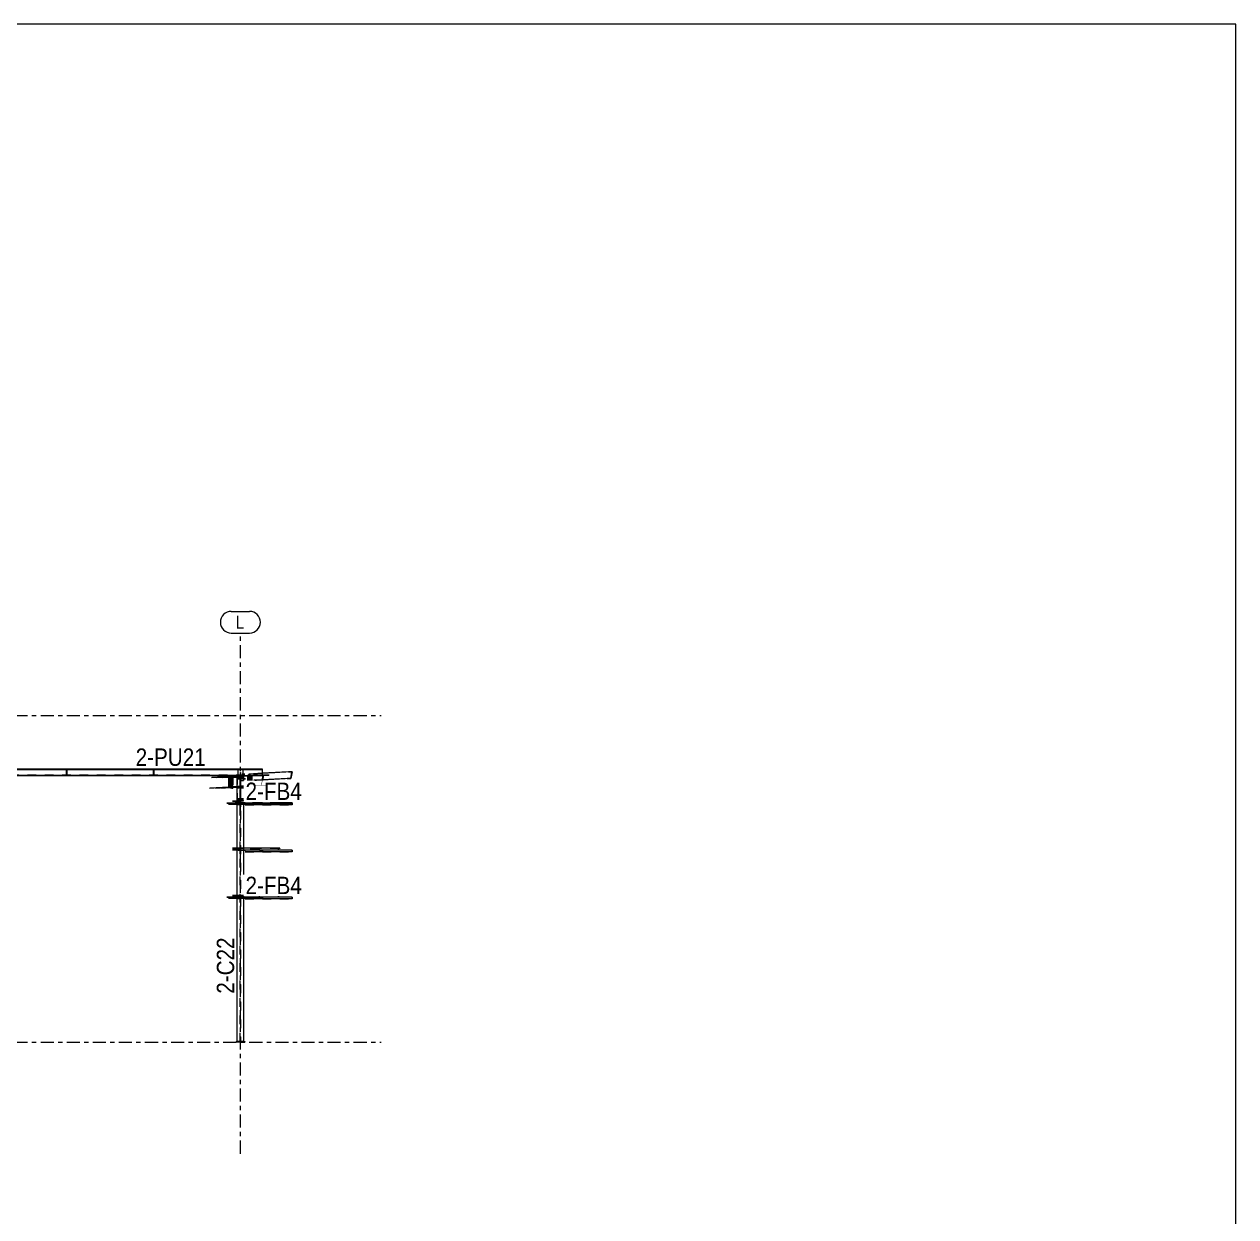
# Model space of a CAD drawing. Header units: millimetres. Extents: x -38 to 785, y -178 to 396.
# Drawn here: x 506.1 to 784.8, y 121.9 to 396.2 of the extents above; entities that cross this region are included whole.
import ezdxf

# ---------------------------------------------------------------- set-up
doc = ezdxf.new("R2010")
doc.units = ezdxf.units.MM
for name, pattern in [('XKITLINE00', [0]), ('XKITLINE02', [4, 2, -2]), ('XKITLINE03', [6, 3, -1, 1, -1])]:
    doc.linetypes.add(name, pattern=pattern)
for name, color, linetype, lineweight in [('DrawingSheet', 5, 'Continuous', 0), ('Part', 2, 'Continuous', 0), ('PartMark', 7, 'Continuous', 0), ('S-grid', 1, 'Continuous', 0)]:
    doc.layers.add(name, color=color, linetype=linetype, lineweight=lineweight)
doc.styles.add('ARIAL', font='ARIAL.TTF')

# ---------------------------------------------------------------- blocks, each defined once
blk = doc.blocks.new('*A96')
at = {"layer": 'Part'}
blk.add_hatch(color=3, dxfattribs=at).paths.add_polyline_path([(535.84, 224.22), (535.88, 224.21), (535.9, 224.18), (535.89, 224.14), (535.85, 224.12), (535.82, 224.13), (535.8, 224.17), (535.81, 224.21)], flags=17)
blk = doc.blocks.new('*A97')
at = {"layer": 'Part'}
blk.add_hatch(color=3, dxfattribs=at).paths.add_polyline_path([(566.89, 224.23), (566.89, 224.24), (567.75, 224.24), (567.46, 222.69), (566.6, 222.7), (566.6, 222.71), (567.43, 222.71), (567.71, 224.23)], flags=17)
blk = doc.blocks.new('*A98')
at = {"layer": 'Part'}
blk.add_hatch(color=3, dxfattribs=at).paths.add_polyline_path([(564.67, 217.46), (564.67, 217.07), (567.78, 217.07), (567.78, 216.65), (567.52, 216.65), (567.52, 216.67), (567.75, 216.67), (567.75, 217.05), (564.63, 217.05), (564.63, 217.47), (564.89, 217.47), (564.89, 217.46)], flags=17)
blk = doc.blocks.new('*A99')
at = {"layer": 'Part'}
blk.add_hatch(color=3, dxfattribs=at).paths.add_polyline_path([(564.67, 206.62), (564.67, 206.24), (567.78, 206.24), (567.78, 205.82), (567.52, 205.82), (567.52, 205.83), (567.75, 205.83), (567.75, 206.22), (564.63, 206.22), (564.63, 206.64), (564.89, 206.64), (564.89, 206.62)], flags=17)
blk = doc.blocks.new('*A100')
at = {"layer": 'Part'}
blk.add_hatch(color=3, dxfattribs=at).paths.add_polyline_path([(564.67, 195.79), (564.67, 195.4), (567.78, 195.4), (567.78, 194.99), (567.52, 194.99), (567.52, 195), (567.75, 195), (567.75, 195.39), (564.63, 195.39), (564.63, 195.8), (564.89, 195.8), (564.89, 195.79)], flags=17)
blk = doc.blocks.new('*A101')
at = {"layer": 'Part'}
blk.add_hatch(color=3, dxfattribs=at).paths.add_polyline_path([(559.83, 223.46), (559.84, 223.53), (562.42, 223.53), (562.41, 223.46), (561.17, 223.46), (560.73, 221.09), (561.96, 221.09), (561.95, 221.02), (559.37, 221.02), (559.38, 221.09), (560.62, 221.09), (561.06, 223.46)], flags=17)
blk = doc.blocks.new('*A102')
at = {"layer": 'Part'}
blk.add_hatch(color=3, dxfattribs=at).paths.add_polyline_path([(555.88, 220.6), (555.88, 218.08), (556.58, 218.08), (556.58, 217.98), (555.12, 217.98), (555.12, 218.08), (555.82, 218.08), (555.82, 220.6)], flags=17)
blk = doc.blocks.new('*A103')
at = {"layer": 'Part'}
blk.add_hatch(color=3, dxfattribs=at).paths.add_polyline_path([(555.12, 223.44), (555.12, 223.53), (556.58, 223.53), (556.58, 223.44), (555.88, 223.44), (555.88, 220.69), (556.58, 220.69), (556.58, 220.6), (555.12, 220.6), (555.12, 220.69), (555.82, 220.69), (555.82, 223.44)], flags=17)
blk = doc.blocks.new('*A128')
at = {"layer": 'Part'}
blk.add_hatch(color=3, dxfattribs=at).paths.add_polyline_path([(515.84, 224.22), (515.88, 224.21), (515.9, 224.18), (515.89, 224.14), (515.85, 224.12), (515.82, 224.13), (515.8, 224.17), (515.81, 224.21)], flags=17)
blk = doc.blocks.new('*A171')
at = {"layer": 'DrawingSheet', "color": 5, "linetype": 'XKITLINE00', "lineweight": 0}
for p, q in [((784.85, 396.22), (-35.15, 396.22)), ((784.85, -177.78), (784.85, 396.22))]:
    blk.add_line(p, q, dxfattribs=at)
blk = doc.blocks.new('*A581')
at = {"layer": 'S-grid', "color": 1, "linetype": 'XKITLINE03', "lineweight": 0}
blk.add_line((119.9, 237.22), (588.2, 237.22), dxfattribs=at)
blk = doc.blocks.new('*A582')
at = {"layer": 'S-grid', "color": 1, "linetype": 'XKITLINE03', "lineweight": 0}
blk.add_line((119.9, 162.01), (588.2, 162.01), dxfattribs=at)
blk = doc.blocks.new('*A584')
at = {"layer": 'Part', "color": 2, "linetype": 'XKITLINE00', "lineweight": 0}
for p, q in [((535.81, 224.21), (535.8, 224.17)), ((535.8, 224.17), (535.8, 223.73)), ((535.8, 224.17), (535.82, 224.13)), ((535.84, 224.22), (535.81, 224.21)), ((535.82, 224.13), (535.85, 224.12)), ((535.88, 224.21), (535.84, 224.22)), ((535.85, 224.12), (535.89, 224.14)), ((535.9, 224.18), (535.88, 224.21)), ((535.89, 224.14), (535.9, 224.18)), ((535.9, 224.18), (535.9, 223.74))]:
    blk.add_line(p, q, dxfattribs=at)
at = {"layer": 'Part', "color": 7, "linetype": 'XKITLINE02', "lineweight": 0}
for p, q in [((535.8, 223.73), (535.8, 223.65)), ((535.8, 223.65), (535.81, 223.69)), ((535.82, 223.62), (535.8, 223.65)), ((535.81, 223.69), (535.84, 223.71)), ((535.85, 223.61), (535.82, 223.62)), ((535.84, 223.71), (535.88, 223.7)), ((535.89, 223.63), (535.85, 223.61)), ((535.88, 223.7), (535.9, 223.66)), ((535.9, 223.66), (535.89, 223.63)), ((535.9, 223.74), (535.9, 223.66))]:
    blk.add_line(p, q, dxfattribs=at)
blk = doc.blocks.new('*A585')
at = {"layer": 'Part', "color": 2, "linetype": 'XKITLINE00', "lineweight": 0}
for p, q in [((535.81, 224.58), (535.8, 224.54)), ((535.8, 224.54), (535.8, 224.47)), ((535.8, 224.54), (535.82, 224.51)), ((535.84, 224.6), (535.81, 224.58)), ((535.82, 224.51), (535.85, 224.5)), ((535.88, 224.59), (535.84, 224.6)), ((535.85, 224.5), (535.89, 224.52)), ((535.9, 224.56), (535.88, 224.59)), ((535.89, 224.52), (535.9, 224.56)), ((535.9, 224.56), (535.9, 224.48))]:
    blk.add_line(p, q, dxfattribs=at)
at = {"layer": 'Part', "color": 7, "linetype": 'XKITLINE02', "lineweight": 0}
for p, q in [((535.8, 224.47), (535.8, 223.9)), ((535.9, 224.48), (535.9, 223.91))]:
    blk.add_line(p, q, dxfattribs=at)
blk = doc.blocks.new('*A587')
at = {"layer": 'Part', "color": 7, "linetype": 'XKITLINE02', "lineweight": 0}
for p, q in [((560.85, 223.91), (556.28, 223.65)), ((560.85, 223.89), (556.28, 223.63)), ((560.85, 223.84), (557.1, 223.63)), ((567.75, 224.24), (557.14, 223.65)), ((556.54, 222.15), (555.99, 222.12)), ((556.54, 222.13), (555.99, 222.1)), ((560.97, 222.4), (558.43, 222.25)), ((560.97, 222.38), (558.73, 222.25)), ((567.43, 222.71), (559.28, 222.25)), ((560.96, 222.33), (559.61, 222.25))]:
    blk.add_line(p, q, dxfattribs=at)
at = {"layer": 'Part', "color": 2, "linetype": 'XKITLINE00', "lineweight": 0}
for p, q in [((566.89, 224.24), (560.85, 223.91)), ((567.71, 224.23), (560.85, 223.84)), ((566.89, 224.23), (560.85, 223.89)), ((566.89, 224.24), (567.75, 224.24)), ((566.89, 224.23), (566.89, 224.24)), ((567.71, 224.23), (566.89, 224.23)), ((567.43, 222.71), (567.71, 224.23)), ((567.75, 224.24), (567.46, 222.69)), ((567.46, 222.69), (560.96, 222.33)), ((566.6, 222.71), (560.97, 222.4)), ((566.6, 222.7), (560.97, 222.38)), ((566.6, 222.7), (566.6, 222.71)), ((566.6, 222.71), (567.43, 222.71)), ((567.46, 222.69), (566.6, 222.7))]:
    blk.add_line(p, q, dxfattribs=at)
blk = doc.blocks.new('*A588')
at = {"layer": 'Part', "color": 2, "linetype": 'XKITLINE00', "lineweight": 0}
for p, q in [((555.05, 217.47), (554.03, 217.47)), ((567.75, 217.05), (560.23, 217.05)), ((567.75, 216.67), (560.9, 216.67)), ((567.78, 216.65), (560.9, 216.65)), ((564.63, 217.05), (564.63, 217.25)), ((564.67, 217.25), (564.67, 217.07)), ((567.78, 217.07), (564.67, 217.07)), ((567.52, 216.65), (567.52, 216.67)), ((567.75, 216.67), (567.75, 217.05)), ((567.78, 217.07), (567.78, 216.65))]:
    blk.add_line(p, q, dxfattribs=at)
at = {"layer": 'Part', "color": 7, "linetype": 'XKITLINE02', "lineweight": 0}
for p, q in [((556.54, 217.46), (554.06, 217.46)), ((556.54, 217.47), (555.05, 217.47)), ((560.23, 217.05), (554.03, 217.05)), ((564.67, 217.07), (554.06, 217.07)), ((560.9, 216.67), (556.91, 216.67)), ((556.91, 216.65), (567.52, 216.65))]:
    blk.add_line(p, q, dxfattribs=at)
blk = doc.blocks.new('*A589')
at = {"layer": 'Part', "color": 2, "linetype": 'XKITLINE00', "lineweight": 0}
for p, q in [((555.05, 206.64), (554.03, 206.64)), ((564.89, 206.64), (560.23, 206.64)), ((564.63, 206.22), (564.63, 206.64)), ((564.89, 206.62), (564.67, 206.62)), ((564.67, 206.24), (564.67, 206.62)), ((564.89, 206.64), (564.89, 206.62)), ((555.05, 206.22), (554.03, 206.22)), ((567.75, 206.22), (560.23, 206.22)), ((567.75, 205.83), (560.9, 205.83)), ((567.78, 205.82), (560.9, 205.82)), ((567.78, 206.24), (564.67, 206.24)), ((567.52, 205.82), (567.52, 205.83)), ((567.75, 205.83), (567.75, 206.22)), ((567.78, 206.24), (567.78, 205.82))]:
    blk.add_line(p, q, dxfattribs=at)
at = {"layer": 'Part', "color": 7, "linetype": 'XKITLINE02', "lineweight": 0}
for p, q in [((564.67, 206.62), (554.06, 206.62)), ((560.23, 206.64), (555.05, 206.64)), ((564.67, 206.24), (554.06, 206.24)), ((560.23, 206.22), (555.05, 206.22)), ((560.9, 205.83), (556.91, 205.83)), ((556.91, 205.82), (567.52, 205.82))]:
    blk.add_line(p, q, dxfattribs=at)
blk = doc.blocks.new('*A590')
at = {"layer": 'Part', "color": 2, "linetype": 'XKITLINE00', "lineweight": 0}
for p, q in [((555.05, 195.8), (554.03, 195.8)), ((567.75, 195.39), (560.23, 195.39)), ((564.63, 195.39), (564.63, 195.59)), ((564.67, 195.4), (564.67, 195.59)), ((567.78, 195.4), (564.67, 195.4)), ((567.75, 195), (567.75, 195.39)), ((567.78, 195.4), (567.78, 194.99)), ((567.75, 195), (560.9, 195)), ((567.78, 194.99), (560.9, 194.99)), ((567.52, 194.99), (567.52, 195))]:
    blk.add_line(p, q, dxfattribs=at)
at = {"layer": 'Part', "color": 7, "linetype": 'XKITLINE02', "lineweight": 0}
for p, q in [((560.23, 195.39), (554.03, 195.39)), ((556.54, 195.79), (554.06, 195.79)), ((564.67, 195.4), (554.06, 195.4)), ((556.54, 195.8), (555.05, 195.8)), ((560.9, 195), (556.91, 195)), ((556.91, 194.99), (567.52, 194.99))]:
    blk.add_line(p, q, dxfattribs=at)
blk = doc.blocks.new('*A591')
at = {"layer": 'Part', "color": 2, "linetype": 'XKITLINE00', "lineweight": 0}
for p, q in [((557.85, 223.42), (559.84, 223.53)), ((557.85, 223.34), (559.83, 223.46)), ((557.85, 223.34), (557.85, 223.42)), ((558.14, 223.29), (557.85, 223.34)), ((558.14, 223.29), (561.06, 223.46)), ((558.14, 223.29), (558.14, 222.25)), ((559.83, 223.46), (559.84, 223.53)), ((561.06, 223.46), (559.83, 223.46)), ((559.84, 223.53), (562.42, 223.53)), ((560.84, 222.25), (561.06, 223.46)), ((561.17, 223.46), (560.95, 222.25)), ((562.41, 223.46), (561.16, 223.38)), ((561.17, 223.46), (562.41, 223.46)), ((562.42, 223.53), (562.41, 223.46))]:
    blk.add_line(p, q, dxfattribs=at)
at = {"layer": 'Part', "color": 7, "linetype": 'XKITLINE02', "lineweight": 0}
for p, q in [((557.85, 223.42), (558.45, 223.3)), ((558.16, 223.28), (561.17, 223.46)), ((558.45, 223.23), (558.16, 223.28)), ((558.16, 223.28), (558.16, 222.25)), ((558.45, 223.3), (562.42, 223.53)), ((561.16, 223.38), (558.45, 223.23)), ((558.45, 223.3), (558.45, 223.23))]:
    blk.add_line(p, q, dxfattribs=at)
blk = doc.blocks.new('*A592')
at = {"layer": 'Part', "color": 7, "linetype": 'XKITLINE02', "lineweight": 0}
for p, q in [((555.12, 223.29), (555.12, 217.48)), ((556.58, 223.29), (555.12, 223.29)), ((555.82, 223.28), (555.12, 223.28)), ((555.12, 223), (555.82, 223)), ((555.12, 222.99), (556.58, 222.99)), ((555.82, 162.18), (555.82, 223.28)), ((555.88, 223.28), (555.88, 162.18)), ((555.88, 223.28), (556.58, 223.28)), ((555.88, 223), (556.58, 223)), ((556.58, 223.29), (556.58, 222.25)), ((556.58, 162.18), (555.12, 162.18))]:
    blk.add_line(p, q, dxfattribs=at)
at = {"layer": 'Part', "color": 2, "linetype": 'XKITLINE00', "lineweight": 0}
for p, q in [((555.12, 162.18), (555.12, 217.48)), ((556.58, 217.25), (556.58, 200.59)), ((556.58, 195.59), (556.58, 162.18))]:
    blk.add_line(p, q, dxfattribs=at)
blk = doc.blocks.new('*A593')
at = {"layer": 'Part', "color": 2, "linetype": 'XKITLINE00', "lineweight": 0}
for p, q in [((554.85, 162.18), (556.85, 162.18)), ((554.85, 162.18), (554.85, 162.01)), ((556.85, 162.01), (554.85, 162.01)), ((556.85, 162.18), (556.85, 162.01))]:
    blk.add_line(p, q, dxfattribs=at)
blk = doc.blocks.new('*A594')
at = {"layer": 'Part', "color": 2, "linetype": 'XKITLINE00', "lineweight": 0}
for p, q in [((555.82, 220.6), (555.82, 218.08)), ((555.82, 220.6), (555.88, 220.6)), ((555.88, 220.6), (555.88, 218.08)), ((555.12, 218.08), (555.82, 218.08)), ((555.12, 218.08), (555.12, 217.63)), ((555.12, 217.98), (556.54, 217.98)), ((555.12, 217.63), (556.54, 217.63)), ((555.88, 218.08), (556.54, 218.08))]:
    blk.add_line(p, q, dxfattribs=at)
at = {"layer": 'Part', "color": 7, "linetype": 'XKITLINE02', "lineweight": 0}
for p, q in [((555.82, 220.48), (555.88, 220.48)), ((555.82, 220.34), (555.88, 220.34)), ((555.12, 217.73), (555.82, 217.73)), ((555.82, 217.73), (555.82, 218.08)), ((555.88, 218.08), (555.88, 217.73)), ((555.88, 217.73), (556.54, 217.73))]:
    blk.add_line(p, q, dxfattribs=at)
blk = doc.blocks.new('*A595')
at = {"layer": 'Part', "color": 2, "linetype": 'XKITLINE00', "lineweight": 0}
for p, q in [((555.12, 223.3), (555.12, 223.53)), ((555.12, 223.53), (556.58, 223.53)), ((555.12, 223.44), (555.82, 223.44)), ((555.12, 223.3), (555.82, 223.3)), ((555.82, 223.44), (555.82, 220.69)), ((555.88, 223.44), (555.88, 220.69)), ((555.88, 223.44), (556.58, 223.44)), ((555.88, 223.3), (556.58, 223.3)), ((556.58, 223.53), (556.58, 223.44)), ((556.58, 223.44), (556.58, 223.3)), ((555.12, 220.46), (555.12, 220.69)), ((555.12, 220.69), (555.82, 220.69)), ((556.54, 220.6), (555.12, 220.6)), ((555.82, 220.46), (555.12, 220.46)), ((555.88, 220.69), (556.54, 220.69)), ((556.54, 220.46), (555.88, 220.46))]:
    blk.add_line(p, q, dxfattribs=at)
at = {"layer": 'Part', "color": 7, "linetype": 'XKITLINE02', "lineweight": 0}
for p, q in [((555.12, 223.4), (556.58, 223.4)), ((555.12, 220.56), (555.82, 220.56)), ((555.82, 220.69), (555.82, 220.56)), ((555.88, 220.46), (555.82, 220.46)), ((555.88, 220.56), (555.88, 220.69)), ((556.54, 220.56), (555.88, 220.56))]:
    blk.add_line(p, q, dxfattribs=at)
blk = doc.blocks.new('*A596')
at = {"layer": 'Part', "color": 7, "linetype": 'XKITLINE02', "lineweight": 0}
for p, q in [((555.31, 206.22), (557.02, 206.22)), ((555.31, 206.18), (555.31, 206.22)), ((556.58, 206.18), (555.31, 206.18)), ((556.39, 206.18), (556.39, 206.22))]:
    blk.add_line(p, q, dxfattribs=at)
at = {"layer": 'Part', "color": 2, "linetype": 'XKITLINE00', "lineweight": 0}
for p, q in [((557.02, 206.18), (556.58, 206.18)), ((557.02, 206.22), (557.02, 206.18))]:
    blk.add_line(p, q, dxfattribs=at)
blk = doc.blocks.new('*A597')
at = {"layer": 'Part', "color": 7, "linetype": 'XKITLINE02', "lineweight": 0}
for p, q in [((555.83, 206.18), (555.87, 206.18)), ((555.83, 205.35), (555.83, 206.18)), ((555.83, 206.18), (555.87, 206.18)), ((555.87, 205.35), (555.83, 205.35)), ((555.87, 206.18), (555.87, 205.35))]:
    blk.add_line(p, q, dxfattribs=at)
blk = doc.blocks.new('*A598')
at = {"layer": 'Part', "color": 7, "linetype": 'XKITLINE02', "lineweight": 0}
for p, q in [((555.31, 195.39), (557.02, 195.39)), ((555.31, 195.35), (555.31, 195.39)), ((557.02, 195.35), (555.31, 195.35)), ((556.39, 195.35), (556.39, 195.39)), ((557.02, 195.39), (557.02, 195.35))]:
    blk.add_line(p, q, dxfattribs=at)
blk = doc.blocks.new('*A599')
at = {"layer": 'Part', "color": 7, "linetype": 'XKITLINE02', "lineweight": 0}
for p, q in [((555.83, 195.35), (555.87, 195.35)), ((555.83, 194.51), (555.83, 195.35)), ((555.83, 195.35), (555.87, 195.35)), ((555.87, 195.35), (555.87, 194.51)), ((555.87, 194.51), (555.83, 194.51))]:
    blk.add_line(p, q, dxfattribs=at)
blk = doc.blocks.new('*A600')
at = {"layer": 'Part', "color": 7, "linetype": 'XKITLINE02', "lineweight": 0}
for p, q in [((556.51, 195.43), (555.88, 195.43)), ((555.88, 195.43), (555.88, 195.39)), ((555.88, 195.39), (556.51, 195.39)), ((556.01, 195.39), (556.01, 195.43)), ((556.51, 195.39), (556.51, 195.43))]:
    blk.add_line(p, q, dxfattribs=at)
blk = doc.blocks.new('*A601')
at = {"layer": 'Part', "color": 7, "linetype": 'XKITLINE02', "lineweight": 0}
for p, q in [((555.82, 195.43), (555.19, 195.43)), ((555.19, 195.43), (555.19, 195.39)), ((555.19, 195.39), (555.82, 195.39)), ((555.69, 195.39), (555.69, 195.43)), ((555.82, 195.39), (555.82, 195.43))]:
    blk.add_line(p, q, dxfattribs=at)
blk = doc.blocks.new('*A602')
at = {"layer": 'Part', "color": 7, "linetype": 'XKITLINE02', "lineweight": 0}
for p, q in [((556.04, 195.39), (556.04, 195.05)), ((556.58, 195.39), (556.04, 195.39)), ((556.04, 195.05), (556.04, 195.37)), ((556.58, 195.37), (556.04, 195.37)), ((556.12, 195.37), (556.12, 195.39)), ((560.37, 195.39), (559.78, 195.39)), ((560.28, 195.05), (560.28, 195.39)), ((556.04, 195.05), (556.04, 195.05)), ((556.58, 195.05), (556.04, 195.05))]:
    blk.add_line(p, q, dxfattribs=at)
at = {"layer": 'Part', "color": 2, "linetype": 'XKITLINE00', "lineweight": 0}
for p, q in [((559.78, 195.39), (556.58, 195.39)), ((560.37, 195.37), (556.58, 195.37)), ((560.29, 195.05), (560.29, 195.37)), ((560.37, 195.39), (560.37, 195.37)), ((560.29, 195.05), (556.58, 195.05))]:
    blk.add_line(p, q, dxfattribs=at)
blk = doc.blocks.new('*A603')
at = {"layer": 'Part', "color": 2, "linetype": 'XKITLINE00', "lineweight": 0}
for p, q in [((552.76, 195.39), (555.12, 195.39)), ((555.12, 195.37), (552.76, 195.37)), ((555.12, 195.05), (553.13, 195.05))]:
    blk.add_line(p, q, dxfattribs=at)
at = {"layer": 'Part', "color": 7, "linetype": 'XKITLINE02', "lineweight": 0}
for p, q in [((555.67, 195.39), (555.12, 195.39)), ((555.12, 195.37), (555.65, 195.37)), ((555.39, 195.37), (555.39, 195.39)), ((555.65, 195.37), (555.65, 195.05)), ((555.67, 195.05), (555.67, 195.39)), ((555.12, 195.05), (555.67, 195.05))]:
    blk.add_line(p, q, dxfattribs=at)
blk = doc.blocks.new('*A604')
at = {"layer": 'Part', "color": 7, "linetype": 'XKITLINE02', "lineweight": 0}
for p, q in [((555.83, 217.01), (555.87, 217.01)), ((555.83, 216.18), (555.83, 217.01)), ((555.83, 217.01), (555.87, 217.01)), ((555.87, 216.18), (555.83, 216.18)), ((555.87, 217.01), (555.87, 216.18))]:
    blk.add_line(p, q, dxfattribs=at)
blk = doc.blocks.new('*A605')
at = {"layer": 'Part', "color": 7, "linetype": 'XKITLINE02', "lineweight": 0}
for p, q in [((555.31, 217.05), (557.02, 217.05)), ((555.31, 217.01), (555.31, 217.05)), ((557.02, 217.01), (555.31, 217.01)), ((556.39, 217.01), (556.39, 217.05)), ((557.02, 217.05), (557.02, 217.01))]:
    blk.add_line(p, q, dxfattribs=at)
blk = doc.blocks.new('*A606')
at = {"layer": 'Part', "color": 2, "linetype": 'XKITLINE00', "lineweight": 0}
for p, q in [((552.76, 217.05), (555.12, 217.05)), ((555.12, 217.04), (552.76, 217.04)), ((555.12, 216.72), (553.13, 216.72))]:
    blk.add_line(p, q, dxfattribs=at)
at = {"layer": 'Part', "color": 7, "linetype": 'XKITLINE02', "lineweight": 0}
for p, q in [((555.67, 217.05), (555.12, 217.05)), ((555.12, 217.04), (555.65, 217.04)), ((555.12, 216.72), (555.67, 216.72)), ((555.39, 217.04), (555.39, 217.05)), ((555.65, 217.04), (555.65, 216.72)), ((555.67, 216.72), (555.67, 217.05))]:
    blk.add_line(p, q, dxfattribs=at)
blk = doc.blocks.new('*A607')
at = {"layer": 'Part', "color": 7, "linetype": 'XKITLINE02', "lineweight": 0}
for p, q in [((556.04, 217.05), (556.04, 216.72)), ((556.58, 217.05), (556.04, 217.05)), ((556.04, 216.72), (556.04, 217.04)), ((556.58, 217.04), (556.04, 217.04)), ((556.04, 216.72), (556.04, 216.72)), ((556.58, 216.72), (556.04, 216.72)), ((556.12, 217.04), (556.12, 217.05)), ((560.37, 217.05), (559.78, 217.05)), ((560.28, 216.72), (560.28, 217.05))]:
    blk.add_line(p, q, dxfattribs=at)
at = {"layer": 'Part', "color": 2, "linetype": 'XKITLINE00', "lineweight": 0}
for p, q in [((559.78, 217.05), (556.58, 217.05)), ((560.37, 217.04), (556.58, 217.04)), ((560.29, 216.72), (556.58, 216.72)), ((560.29, 216.72), (560.29, 217.04)), ((560.37, 217.05), (560.37, 217.04))]:
    blk.add_line(p, q, dxfattribs=at)
blk = doc.blocks.new('*A608')
at = {"layer": 'Part', "color": 7, "linetype": 'XKITLINE02', "lineweight": 0}
for p, q in [((555.82, 217.1), (555.19, 217.1)), ((555.19, 217.1), (555.19, 217.05)), ((555.19, 217.05), (555.82, 217.05)), ((555.69, 217.05), (555.69, 217.1)), ((555.82, 217.05), (555.82, 217.1))]:
    blk.add_line(p, q, dxfattribs=at)
blk = doc.blocks.new('*A609')
at = {"layer": 'Part', "color": 7, "linetype": 'XKITLINE02', "lineweight": 0}
for p, q in [((556.51, 217.1), (555.88, 217.1)), ((555.88, 217.1), (555.88, 217.05)), ((555.88, 217.05), (556.51, 217.05)), ((556.01, 217.05), (556.01, 217.1)), ((556.51, 217.05), (556.51, 217.1))]:
    blk.add_line(p, q, dxfattribs=at)
blk = doc.blocks.new('*A610')
at = {"layer": 'Part', "color": 2, "linetype": 'XKITLINE00', "lineweight": 0}
for p, q in [((553.47, 223.16), (555.08, 223.25)), ((553.47, 223.09), (555.08, 223.18)), ((553.47, 223.09), (553.47, 223.16)), ((553.76, 223.03), (553.47, 223.09)), ((553.76, 223.03), (555.08, 223.11)), ((553.76, 223.03), (553.76, 220.77)), ((555.08, 223.25), (555.08, 223.06)), ((555.1, 223.06), (555.08, 223.06)), ((555.1, 220.84), (553.47, 220.75)), ((555.1, 220.77), (553.47, 220.68)), ((553.47, 220.68), (553.47, 220.75)), ((554.08, 220.56), (553.47, 220.68)), ((555.1, 220.62), (554.08, 220.56))]:
    blk.add_line(p, q, dxfattribs=at)
at = {"layer": 'Part', "color": 7, "linetype": 'XKITLINE02', "lineweight": 0}
for p, q in [((553.47, 223.16), (554.08, 223.05)), ((553.79, 223.03), (555.08, 223.1)), ((554.08, 222.97), (553.79, 223.03)), ((553.79, 223.03), (553.79, 220.69)), ((554.08, 223.05), (555.08, 223.1)), ((554.08, 223.05), (554.08, 222.97)), ((554.08, 222.97), (555.08, 223.03)), ((555.08, 223.05), (555.82, 223.09)), ((555.08, 223.06), (555.08, 223.03)), ((555.82, 223.1), (555.1, 223.06)), ((555.82, 220.66), (555.82, 223.1)), ((553.47, 220.75), (553.76, 220.69)), ((553.76, 220.69), (555.82, 220.81)), ((553.76, 220.77), (553.76, 220.69)), ((553.79, 220.69), (555.82, 220.81)), ((553.79, 220.69), (554.08, 220.63)), ((554.08, 220.63), (555.82, 220.74)), ((554.08, 220.63), (554.08, 220.56)), ((555.82, 220.89), (555.1, 220.84)), ((555.82, 220.81), (555.1, 220.77)), ((555.82, 220.66), (555.1, 220.62))]:
    blk.add_line(p, q, dxfattribs=at)
blk = doc.blocks.new('*A611')
at = {"layer": 'Part', "color": 2, "linetype": 'XKITLINE00', "lineweight": 0}
for p, q in [((553.2, 220.59), (553.2, 223.24)), ((553.2, 223.24), (553.31, 223.24)), ((553.31, 220.59), (553.31, 223.24)), ((553.32, 223.24), (553.31, 223.24)), ((553.31, 220.59), (553.2, 220.59)), ((553.2, 220.59), (553.89, 220.46)), ((553.99, 220.46), (553.31, 220.59)), ((553.89, 220.46), (553.99, 220.46)), ((553.99, 220.46), (553.99, 220.47))]:
    blk.add_line(p, q, dxfattribs=at)
at = {"layer": 'Part', "color": 7, "linetype": 'XKITLINE02', "lineweight": 0}
for p, q in [((553.2, 223.24), (553.89, 223.11)), ((553.99, 223.11), (553.32, 223.24)), ((553.89, 220.46), (553.89, 223.11)), ((553.99, 223.11), (553.89, 223.11)), ((553.99, 220.47), (553.99, 223.11))]:
    blk.add_line(p, q, dxfattribs=at)
blk = doc.blocks.new('*A612')
at = {"layer": 'Part', "color": 2, "linetype": 'XKITLINE00', "lineweight": 0}
for p, q in [((553.32, 220.59), (553.32, 223.25)), ((553.32, 223.25), (553.43, 223.25)), ((553.43, 220.6), (553.43, 223.25)), ((553.81, 223.18), (553.43, 223.25)), ((553.43, 220.6), (553.32, 220.59)), ((553.32, 220.59), (554.01, 220.46)), ((554.12, 220.47), (553.43, 220.6)), ((554.01, 220.46), (554.12, 220.47)), ((554.12, 220.56), (554.12, 220.47))]:
    blk.add_line(p, q, dxfattribs=at)
at = {"layer": 'Part', "color": 7, "linetype": 'XKITLINE02', "lineweight": 0}
for p, q in [((553.32, 223.25), (554.01, 223.12)), ((554.12, 223.12), (553.81, 223.18)), ((554.01, 220.46), (554.01, 223.12)), ((554.01, 223.12), (554.12, 223.12)), ((554.12, 223.12), (554.12, 220.56))]:
    blk.add_line(p, q, dxfattribs=at)
blk = doc.blocks.new('*A613')
at = {"layer": 'Part', "color": 2, "linetype": 'XKITLINE00', "lineweight": 0}
for p, q in [((557.57, 223.49), (557.68, 223.5)), ((557.57, 222.25), (557.57, 223.49)), ((557.68, 222.25), (557.68, 223.5)), ((557.7, 223.5), (557.68, 223.5))]:
    blk.add_line(p, q, dxfattribs=at)
at = {"layer": 'Part', "color": 7, "linetype": 'XKITLINE02', "lineweight": 0}
for p, q in [((557.57, 223.49), (558.26, 223.36)), ((558.37, 223.37), (557.7, 223.5)), ((558.37, 223.37), (558.26, 223.36)), ((558.26, 222.25), (558.26, 223.36)), ((558.37, 222.25), (558.37, 223.37))]:
    blk.add_line(p, q, dxfattribs=at)
blk = doc.blocks.new('*A614')
at = {"layer": 'Part', "color": 2, "linetype": 'XKITLINE00', "lineweight": 0}
for p, q in [((557.7, 223.5), (557.81, 223.51)), ((557.7, 222.25), (557.7, 223.5)), ((557.81, 222.25), (557.81, 223.51)), ((558.18, 223.43), (557.81, 223.51))]:
    blk.add_line(p, q, dxfattribs=at)
at = {"layer": 'Part', "color": 7, "linetype": 'XKITLINE02', "lineweight": 0}
for p, q in [((557.7, 223.5), (558.39, 223.37)), ((558.49, 223.38), (558.18, 223.43)), ((558.39, 223.37), (558.49, 223.38)), ((558.39, 222.25), (558.39, 223.37)), ((558.49, 223.38), (558.49, 222.25))]:
    blk.add_line(p, q, dxfattribs=at)
blk = doc.blocks.new('*A615')
at = {"layer": 'Part', "color": 7, "linetype": 'XKITLINE02', "lineweight": 0}
for p, q in [((556.6, 223.15), (555.88, 223.1)), ((555.88, 223.1), (556.61, 223.14)), ((555.88, 223.1), (555.88, 220.66)), ((556.61, 223.19), (558.22, 223.29)), ((557.93, 223.27), (556.61, 223.19)), ((558.22, 223.21), (556.61, 223.12)), ((556.61, 223.15), (556.61, 223.12)), ((557.61, 223.4), (557.57, 223.4)), ((557.61, 223.33), (557.57, 223.32)), ((557.9, 223.27), (557.57, 223.25)), ((558.22, 223.29), (557.61, 223.4)), ((557.61, 223.4), (557.61, 223.33)), ((557.61, 223.33), (557.9, 223.27)), ((557.9, 223.27), (557.9, 222.25)), ((557.93, 222.25), (557.93, 223.27)), ((557.93, 223.27), (558.22, 223.21)), ((558.22, 223.21), (558.22, 223.29)), ((556.54, 220.93), (555.88, 220.89)), ((556.54, 220.86), (555.88, 220.82)), ((555.88, 220.81), (556.54, 220.85)), ((556.54, 220.85), (555.88, 220.81)), ((556.54, 220.78), (555.88, 220.74)), ((556.54, 220.7), (555.88, 220.66))]:
    blk.add_line(p, q, dxfattribs=at)
at = {"layer": 'Part', "color": 2, "linetype": 'XKITLINE00', "lineweight": 0}
for p, q in [((556.61, 223.15), (556.6, 223.15)), ((557.57, 223.4), (556.61, 223.34)), ((556.61, 223.34), (556.61, 223.15)), ((557.57, 223.32), (556.61, 223.27)), ((557.57, 223.25), (556.61, 223.2))]:
    blk.add_line(p, q, dxfattribs=at)
blk = doc.blocks.new('*A616')
at = {"layer": 'Part', "color": 2, "linetype": 'XKITLINE00', "lineweight": 0}
for p, q in [((555.83, 224.1), (555.83, 223.53)), ((555.83, 224.1), (555.87, 224.1)), ((555.87, 224.1), (555.87, 223.53))]:
    blk.add_line(p, q, dxfattribs=at)
at = {"layer": 'Part', "color": 7, "linetype": 'XKITLINE02', "lineweight": 0}
for p, q in [((555.83, 223.53), (555.83, 223.27)), ((555.83, 223.36), (555.87, 223.36)), ((555.83, 223.27), (555.87, 223.27)), ((555.87, 223.53), (555.87, 223.27))]:
    blk.add_line(p, q, dxfattribs=at)
blk = doc.blocks.new('*A617')
at = {"layer": 'Part', "color": 2, "linetype": 'XKITLINE00', "lineweight": 0}
for p, q in [((555.31, 223.53), (555.31, 224.76)), ((555.31, 224.76), (556.39, 224.76)), ((556.39, 224.76), (556.39, 223.53))]:
    blk.add_line(p, q, dxfattribs=at)
at = {"layer": 'Part', "color": 7, "linetype": 'XKITLINE02', "lineweight": 0}
for p, q in [((555.31, 224.76), (556.39, 224.76)), ((555.31, 223.53), (555.31, 223.27)), ((555.31, 223.27), (556.39, 223.27)), ((556.39, 223.27), (555.31, 223.27)), ((555.31, 223.27), (555.31, 223.27)), ((556.39, 223.53), (556.39, 223.27)), ((556.39, 223.27), (556.39, 223.27))]:
    blk.add_line(p, q, dxfattribs=at)
blk = doc.blocks.new('*A618')
at = {"layer": 'Part', "color": 2, "linetype": 'XKITLINE00', "lineweight": 0}
for p, q in [((555.1, 217.48), (555.1, 223.48)), ((555.12, 223.48), (555.1, 223.48)), ((556.6, 223.48), (556.58, 223.48)), ((556.6, 223.48), (556.6, 222.25)), ((556.54, 217.48), (555.1, 217.48))]:
    blk.add_line(p, q, dxfattribs=at)
at = {"layer": 'Part', "color": 7, "linetype": 'XKITLINE02', "lineweight": 0}
blk.add_line((556.58, 223.48), (555.12, 223.48), dxfattribs=at)
blk = doc.blocks.new('*A619')
at = {"layer": 'Part', "color": 7, "linetype": 'XKITLINE02', "lineweight": 0}
for p, q in [((555.82, 217.66), (555.15, 217.66)), ((555.15, 217.66), (555.15, 217.58)), ((555.15, 217.58), (555.82, 217.58)), ((555.69, 217.66), (555.69, 217.58)), ((555.82, 217.58), (555.82, 217.66))]:
    blk.add_line(p, q, dxfattribs=at)
blk = doc.blocks.new('*A620')
at = {"layer": 'Part', "color": 7, "linetype": 'XKITLINE02', "lineweight": 0}
for p, q in [((556.54, 217.66), (555.88, 217.66)), ((555.88, 217.66), (555.88, 217.58)), ((555.88, 217.58), (556.54, 217.58)), ((556, 217.66), (556, 217.58)), ((556.54, 217.58), (556.54, 217.66)), ((556.54, 217.66), (556.54, 217.66)), ((556.54, 217.58), (556.54, 217.58))]:
    blk.add_line(p, q, dxfattribs=at)
blk = doc.blocks.new('*A621')
at = {"layer": 'Part', "color": 7, "linetype": 'XKITLINE02', "lineweight": 0}
for p, q in [((555.12, 222.99), (555.12, 223.38)), ((555.12, 223.38), (556.58, 223.38)), ((556.58, 223.29), (555.12, 223.29)), ((555.12, 223.07), (556.58, 223.07)), ((556.58, 222.99), (555.12, 222.99)), ((556.58, 223.38), (556.58, 222.99))]:
    blk.add_line(p, q, dxfattribs=at)
blk = doc.blocks.new('*A622')
at = {"layer": 'Part', "color": 7, "linetype": 'XKITLINE02', "lineweight": 0}
for p, q in [((555.83, 221.75), (555.83, 222.59)), ((555.83, 222.59), (555.87, 222.59)), ((555.87, 221.75), (555.83, 221.75)), ((555.87, 222.59), (555.87, 222.59)), ((555.87, 222.59), (555.87, 221.75))]:
    blk.add_line(p, q, dxfattribs=at)
blk = doc.blocks.new('*A623')
at = {"layer": 'Part', "color": 7, "linetype": 'XKITLINE02', "lineweight": 0}
for p, q in [((555.31, 222.63), (556.39, 222.63)), ((555.31, 222.59), (555.31, 222.63)), ((555.31, 222.59), (555.31, 222.63)), ((556.39, 222.59), (555.31, 222.59)), ((556.39, 222.63), (556.39, 222.59)), ((557.02, 222.63), (556.39, 222.63)), ((556.39, 222.63), (556.39, 222.59)), ((556.39, 222.59), (557.02, 222.59))]:
    blk.add_line(p, q, dxfattribs=at)
blk = doc.blocks.new('*A721')
at = {"layer": 'S-grid', "color": 1, "linetype": 'XKITLINE03', "lineweight": 0}
blk.add_line((555.85, 136.37), (555.85, 256.14), dxfattribs=at)
at = {"layer": 'S-grid', "color": 3, "style": 'ARIAL', "width": 0.85}
blk.add_text('L', height=3, dxfattribs=at).set_placement((554.74, 257.14))
blk = doc.blocks.new('*A728')
at = {"layer": 'Part', "color": 2, "linetype": 'XKITLINE00', "lineweight": 0}
for p, q in [((490.85, 224.9), (490.85, 223.31)), ((490.85, 224.9), (560.85, 224.9)), ((490.85, 224.78), (560.85, 224.78)), ((490.85, 224.77), (560.85, 224.77)), ((495.02, 223.35), (490.85, 223.35)), ((495.02, 223.31), (490.85, 223.31)), ((555.1, 223.35), (496.68, 223.35)), ((555.1, 223.31), (496.68, 223.31)), ((556.74, 223.35), (556.6, 223.35)), ((556.61, 223.31), (556.6, 223.31)), ((560.85, 224.9), (560.85, 223.53))]:
    blk.add_line(p, q, dxfattribs=at)
at = {"layer": 'Part', "color": 7, "linetype": 'XKITLINE02', "lineweight": 0}
for p, q in [((490.85, 224.88), (560.85, 224.88)), ((490.85, 224.86), (560.85, 224.86)), ((490.85, 224.84), (560.85, 224.84)), ((490.85, 223.43), (560.85, 223.43)), ((560.85, 223.43), (490.85, 223.43)), ((490.85, 223.36), (560.85, 223.36)), ((560.85, 223.32), (490.85, 223.32)), ((496.68, 223.35), (495.02, 223.35)), ((496.68, 223.31), (495.02, 223.31)), ((556.6, 223.35), (555.1, 223.35)), ((556.6, 223.31), (555.1, 223.31)), ((560.85, 223.31), (556.61, 223.31)), ((560.85, 223.35), (556.74, 223.35)), ((560.85, 223.53), (560.85, 223.31))]:
    blk.add_line(p, q, dxfattribs=at)
blk = doc.blocks.new('*A752')
at = {"layer": 'Part', "color": 2, "linetype": 'XKITLINE00', "lineweight": 0}
for p, q in [((553.2, 223.07), (549.23, 222.84)), ((553.2, 223.15), (549.24, 222.92)), ((553.2, 223), (550.46, 222.84)), ((553.2, 220.66), (548.76, 220.4)), ((553.2, 220.73), (548.78, 220.48)), ((553.51, 220.53), (551.35, 220.4))]:
    blk.add_line(p, q, dxfattribs=at)
at = {"layer": 'Part', "color": 7, "linetype": 'XKITLINE02', "lineweight": 0}
for p, q in [((553.56, 223.01), (550.58, 222.84)), ((551.83, 222.92), (553.84, 223.03)), ((553.24, 223.15), (553.2, 223.15)), ((553.24, 223.07), (553.2, 223.07)), ((553.53, 223.02), (553.2, 223)), ((553.84, 223.03), (553.24, 223.15)), ((553.24, 223.15), (553.24, 223.07)), ((553.24, 223.07), (553.53, 223.02)), ((553.53, 223.02), (553.53, 220.68)), ((553.56, 220.68), (553.56, 223.01)), ((553.56, 223.01), (553.84, 222.96)), ((553.84, 222.96), (553.84, 223.03)), ((553.53, 220.68), (550.01, 220.48)), ((550.13, 220.48), (553.56, 220.68)), ((551.36, 220.48), (553.84, 220.62)), ((553.84, 222.96), (551.81, 222.84)), ((553.24, 220.74), (553.2, 220.73)), ((553.24, 220.66), (553.2, 220.66)), ((553.53, 220.68), (553.24, 220.74)), ((553.24, 220.74), (553.24, 220.66)), ((553.24, 220.66), (553.84, 220.55)), ((553.84, 220.55), (553.51, 220.53)), ((553.84, 220.62), (553.56, 220.68)), ((553.84, 220.55), (553.84, 220.62))]:
    blk.add_line(p, q, dxfattribs=at)
blk = doc.blocks.new('*A767')
at = {"layer": 'Part', "color": 2, "linetype": 'XKITLINE00', "lineweight": 0}
for p, q in [((515.81, 224.21), (515.8, 224.17)), ((515.8, 224.17), (515.8, 223.73)), ((515.8, 224.17), (515.82, 224.13)), ((515.84, 224.22), (515.81, 224.21)), ((515.82, 224.13), (515.85, 224.12)), ((515.88, 224.21), (515.84, 224.22)), ((515.85, 224.12), (515.89, 224.14)), ((515.9, 224.18), (515.88, 224.21)), ((515.89, 224.14), (515.9, 224.18)), ((515.9, 224.18), (515.9, 223.74))]:
    blk.add_line(p, q, dxfattribs=at)
at = {"layer": 'Part', "color": 7, "linetype": 'XKITLINE02', "lineweight": 0}
for p, q in [((515.8, 223.73), (515.8, 223.65)), ((515.8, 223.65), (515.81, 223.69)), ((515.82, 223.62), (515.8, 223.65)), ((515.81, 223.69), (515.84, 223.71)), ((515.85, 223.61), (515.82, 223.62)), ((515.84, 223.71), (515.88, 223.7)), ((515.89, 223.63), (515.85, 223.61)), ((515.88, 223.7), (515.9, 223.66)), ((515.9, 223.66), (515.89, 223.63)), ((515.9, 223.74), (515.9, 223.66))]:
    blk.add_line(p, q, dxfattribs=at)
blk = doc.blocks.new('*A768')
at = {"layer": 'Part', "color": 2, "linetype": 'XKITLINE00', "lineweight": 0}
for p, q in [((515.81, 224.58), (515.8, 224.54)), ((515.8, 224.54), (515.8, 224.47)), ((515.8, 224.54), (515.82, 224.51)), ((515.84, 224.6), (515.81, 224.58)), ((515.82, 224.51), (515.85, 224.5)), ((515.88, 224.59), (515.84, 224.6)), ((515.85, 224.5), (515.89, 224.52)), ((515.9, 224.56), (515.88, 224.59)), ((515.89, 224.52), (515.9, 224.56)), ((515.9, 224.56), (515.9, 224.48))]:
    blk.add_line(p, q, dxfattribs=at)
at = {"layer": 'Part', "color": 7, "linetype": 'XKITLINE02', "lineweight": 0}
for p, q in [((515.8, 224.47), (515.8, 223.9)), ((515.9, 224.48), (515.9, 223.91))]:
    blk.add_line(p, q, dxfattribs=at)
blk = doc.blocks.new('*A793')
at = {"layer": 'Part', "color": 7, "linetype": 'XKITLINE02', "lineweight": 0}
for p, q in [((555.05, 217.47), (554.03, 217.47)), ((554.06, 217.46), (556.54, 217.46)), ((556.54, 217.47), (555.12, 217.47)), ((559.78, 217.05), (554.03, 217.05)), ((560.96, 217.07), (554.06, 217.07)), ((560.23, 217.07), (560.23, 217.25)), ((560.23, 217.05), (560.95, 217.05)), ((560.9, 216.67), (560.95, 216.67)), ((560.9, 216.65), (560.96, 216.65)), ((560.96, 216.65), (560.96, 217.07))]:
    blk.add_line(p, q, dxfattribs=at)
at = {"layer": 'Part', "color": 2, "linetype": 'XKITLINE00', "lineweight": 0}
for p, q in [((555.12, 217.47), (555.05, 217.47)), ((560.9, 216.67), (556.91, 216.67)), ((560.9, 216.65), (556.91, 216.65)), ((560.23, 217.05), (559.78, 217.05)), ((560.23, 217.05), (560.23, 217.25)), ((560.23, 217.05), (560.23, 217.05)), ((560.9, 216.67), (560.9, 216.67)), ((560.9, 216.67), (560.9, 216.65)), ((560.9, 216.65), (560.9, 216.65)), ((560.95, 217.05), (560.95, 216.67))]:
    blk.add_line(p, q, dxfattribs=at)
blk = doc.blocks.new('*A794')
at = {"layer": 'Part', "color": 7, "linetype": 'XKITLINE02', "lineweight": 0}
for p, q in [((555.05, 206.64), (554.03, 206.64)), ((554.06, 206.62), (560.29, 206.62)), ((556.58, 206.64), (555.12, 206.64)), ((560.23, 206.64), (560.29, 206.64)), ((560.23, 206.24), (560.23, 206.62)), ((560.29, 206.62), (560.29, 206.64)), ((555.05, 206.22), (554.03, 206.22)), ((560.96, 206.24), (554.06, 206.24)), ((556.58, 206.22), (555.12, 206.22)), ((560.23, 206.22), (560.95, 206.22)), ((560.9, 205.83), (560.95, 205.83)), ((560.9, 205.82), (560.96, 205.82)), ((560.96, 205.82), (560.96, 206.24))]:
    blk.add_line(p, q, dxfattribs=at)
at = {"layer": 'Part', "color": 2, "linetype": 'XKITLINE00', "lineweight": 0}
for p, q in [((555.12, 206.64), (555.05, 206.64)), ((560.23, 206.64), (556.58, 206.64)), ((560.23, 206.64), (560.23, 206.64)), ((560.23, 206.22), (560.23, 206.64)), ((555.12, 206.22), (555.05, 206.22)), ((560.23, 206.22), (556.58, 206.22)), ((560.9, 205.83), (556.91, 205.83)), ((560.9, 205.82), (556.91, 205.82)), ((560.23, 206.22), (560.23, 206.22)), ((560.9, 205.83), (560.9, 205.83)), ((560.9, 205.83), (560.9, 205.82)), ((560.9, 205.82), (560.9, 205.82)), ((560.95, 206.22), (560.95, 205.83))]:
    blk.add_line(p, q, dxfattribs=at)
blk = doc.blocks.new('*A795')
at = {"layer": 'Part', "color": 7, "linetype": 'XKITLINE02', "lineweight": 0}
for p, q in [((555.05, 195.8), (554.03, 195.8)), ((559.78, 195.39), (554.03, 195.39)), ((554.06, 195.79), (556.54, 195.79)), ((560.96, 195.4), (554.06, 195.4)), ((556.54, 195.8), (555.12, 195.8)), ((560.23, 195.4), (560.23, 195.59)), ((560.23, 195.39), (560.95, 195.39)), ((560.96, 194.99), (560.96, 195.4)), ((560.9, 195), (560.95, 195)), ((560.9, 194.99), (560.96, 194.99))]:
    blk.add_line(p, q, dxfattribs=at)
at = {"layer": 'Part', "color": 2, "linetype": 'XKITLINE00', "lineweight": 0}
for p, q in [((555.12, 195.8), (555.05, 195.8)), ((560.23, 195.39), (559.78, 195.39)), ((560.23, 195.39), (560.23, 195.59)), ((560.23, 195.39), (560.23, 195.39)), ((560.95, 195.39), (560.95, 195)), ((560.9, 195), (556.91, 195)), ((560.9, 194.99), (556.91, 194.99)), ((560.9, 195), (560.9, 195)), ((560.9, 195), (560.9, 194.99)), ((560.9, 194.99), (560.9, 194.99))]:
    blk.add_line(p, q, dxfattribs=at)
blk = doc.blocks.new('*A796')
at = {"layer": 'S-grid', "color": 1, "linetype": 'XKITLINE00', "lineweight": 0}
for p, q in [((553.74, 261.14), (557.96, 261.14)), ((553.74, 256.14), (557.96, 256.14))]:
    blk.add_line(p, q, dxfattribs=at)
for centre, start, end in [((553.74, 258.64), 90, 270), ((557.96, 258.64), 270, 90)]:
    blk.add_arc(centre, 2.5, start, end, dxfattribs=at)
blk = doc.blocks.new('*A966')
at = {"layer": 'PartMark', "color": 3, "style": 'ARIAL', "width": 0.85}
blk.add_text('2-PU21', height=4, dxfattribs=at).set_placement((531.76, 225.6))
blk = doc.blocks.new('*A968')
at = {"layer": 'PartMark', "color": 3, "style": 'ARIAL', "width": 0.85}
blk.add_text('2-C22', height=4, rotation=90.0002, dxfattribs=at).set_placement((554.42, 173.18))
blk = doc.blocks.new('*A969')
at = {"layer": 'PartMark', "color": 3, "style": 'ARIAL', "width": 0.85}
blk.add_text('2-FB4', height=4, dxfattribs=at).set_placement((557.04, 196.09))
blk = doc.blocks.new('*A970')
at = {"layer": 'PartMark', "color": 3, "style": 'ARIAL', "width": 0.85}
blk.add_text('2-FB4', height=4, dxfattribs=at).set_placement((557.04, 217.75))

msp = doc.modelspace()

# ---------------------------------------------------------------- block references
at = {"lineweight": 0}
for name in ['*A171', '*A796', '*A721', '*A581', '*A966', '*A728', '*A768', '*A128', '*A767', '*A585', '*A96', '*A584', '*A752', '*A611', '*A612', '*A610', '*A618', '*A103', '*A595', '*A621', '*A592', '*A617', '*A616', '*A615', '*A587', '*A613', '*A614', '*A591', '*A101', '*A97', '*A102', '*A594', '*A623', '*A622', '*A970', '*A588', '*A793', '*A619', '*A620', '*A98', '*A606', '*A608', '*A605', '*A604', '*A609', '*A607', '*A589', '*A794', '*A99', '*A596', '*A597', '*A969', '*A603', '*A590', '*A795', '*A601', '*A598', '*A599', '*A600', '*A602', '*A100', '*A968', '*A582', '*A593']:
    msp.add_blockref(name, (0, 0), dxfattribs=at)

doc.saveas('drawing.dxf')
